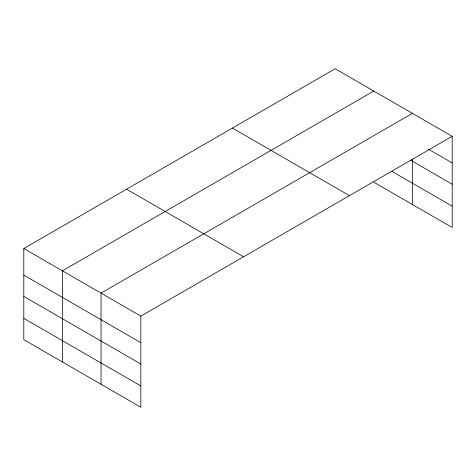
<?xml version="1.0" encoding="UTF-8"?>
<svg xmlns="http://www.w3.org/2000/svg" width="476" height="476" viewBox="0 0 476 476"><rect width="100%" height="100%" fill="white"/><g stroke="black" fill="none" stroke-linecap="round" stroke-linejoin="round"><path stroke-width="0.71" d="M452.2 136.326L335.169 68.758L23.8 248.526L23.8 339.674L140.831 407.242L140.831 316.094L452.2 136.326L452.2 227.474L373.791 182.207M373.791 91.053L62.421 270.82L62.421 361.974M412.406 113.353L101.043 293.121L101.043 384.269M428.454 149.208L452.2 162.917M410.479 160.132L452.2 184.224M391.813 171.306L452.2 206.173M232.419 128.08L349.449 195.648M126.551 189.198L243.581 256.766M23.8 248.526L140.831 316.094M23.8 275.116L140.831 342.684M23.8 296.423L140.831 363.985M23.8 318.373L140.831 385.941M412.406 159.043L412.406 204.501"/></g></svg>
